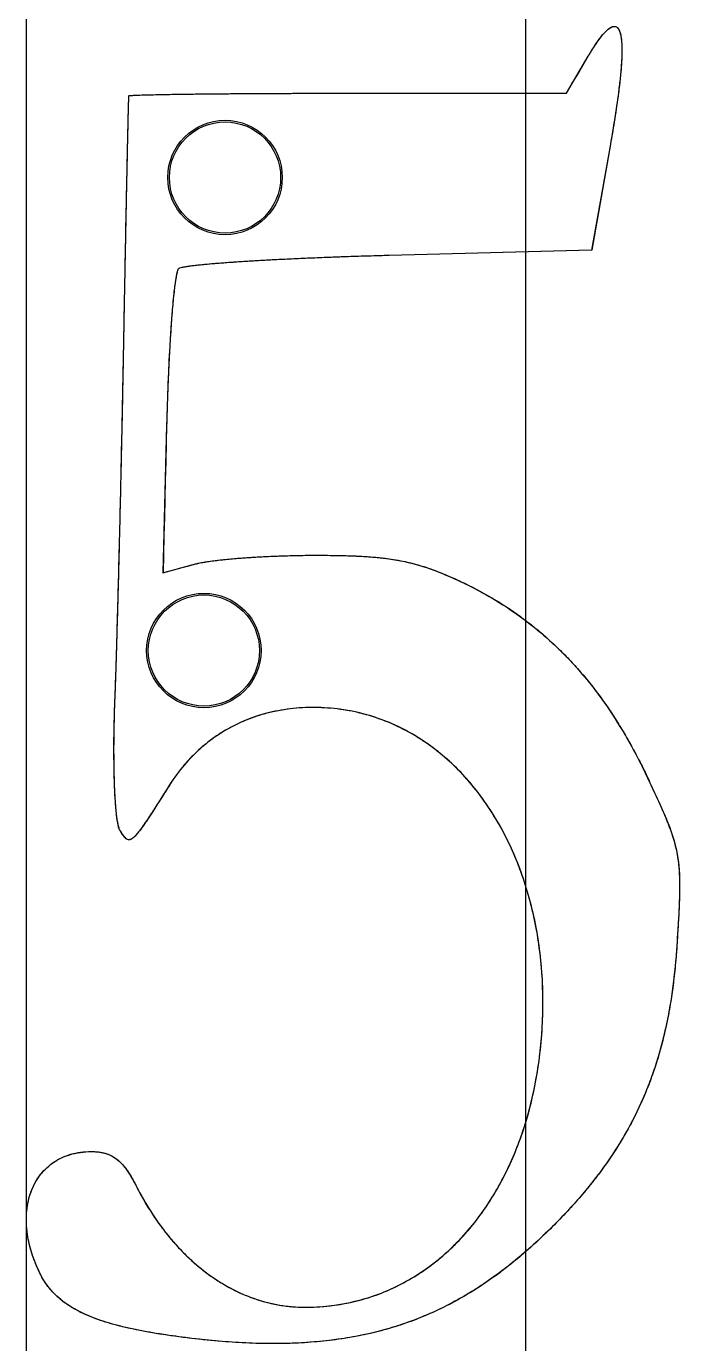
# Model space of a CAD drawing. Extents: x 0 to 218, y 0 to 90.
# Drawn here: x 0.1 to 3.06, y 0 to 5.99 of the extents above; entities outside this region: 2.
import ezdxf

# ---------------------------------------------------------------- set-up
doc = ezdxf.new("R2010")
doc.units = 0
for name, color, linetype, true_color in [('BIGGER_HOLES', 3, 'Continuous', 0x00ff00), ('HOLES', 1, 'Continuous', 0xff0000), ('MOREVERTS', 4, 'Continuous', 0x00ffff)]:
    doc.layers.add(name, color=color, linetype=linetype, true_color=true_color)
doc.layers.add('VECTOR_MIDDLE', color=7, linetype='Continuous')

msp = doc.modelspace()

# ---------------------------------------------------------------- linework, layer by layer
msp.add_xline((0.0976, 11.5947), (0, 1))
at = {"layer": 'BIGGER_HOLES'}
for centre in [(1, 5.3), (0.904, 3.15)]:
    msp.add_circle(centre, 0.26, dxfattribs=at)
at = {"layer": 'HOLES'}
for centre in [(1, 5.3), (0.904, 3.15)]:
    msp.add_circle(centre, 0.2525, dxfattribs=at)
at = {"layer": 'MOREVERTS', "flags": 128}
msp.add_lwpolyline([(0.7039, 0.0437, -0.00633), (0.6357, 0.0554, -0.007465), (0.5782, 0.067, -0.008845), (0.5201, 0.0806, -0.010393), (0.4712, 0.0941, -0.012207), (0.4226, 0.11, -0.014158), (0.3815, 0.1258, -0.016307), (0.3414, 0.1441, -0.018558), (0.3074, 0.1625, -0.020689), (0.2753, 0.1834, -0.022638), (0.2476, 0.205, -0.023867), (0.2225, 0.2287, -0.024711), (0.2005, 0.2539, -0.024263), (0.1815, 0.2805, -0.02351), (0.1646, 0.3097, -0.021861), (0.1395, 0.364, -0.023317), (0.1206, 0.4169, -0.024126), (0.1073, 0.4695, -0.025851), (0.0998, 0.5196, -0.027105), (0.0977, 0.569, -0.029136), (0.1009, 0.6148, -0.030942), (0.1095, 0.6594, -0.033153), (0.1227, 0.6996, -0.03526), (0.1413, 0.7376, -0.037035), (0.164, 0.7708, -0.038707), (0.1918, 0.8006, -0.039064), (0.2236, 0.8255, -0.039337), (0.2597, 0.8456, -0.037675), (0.3002, 0.8605, -0.036346), (0.3439, 0.8696, -0.033252), (0.3925, 0.8729, -0.014119), (0.4109, 0.8723, -0.017561), (0.4257, 0.871, -0.02015), (0.4409, 0.8686, -0.020703), (0.4554, 0.8651, -0.022539), (0.4693, 0.8604, -0.023416), (0.4823, 0.8546, -0.023462), (0.4948, 0.8476, -0.022786), (0.5069, 0.8393, -0.0215), (0.5182, 0.8299, -0.019467), (0.5299, 0.8185, -0.017241), (0.5405, 0.8065, -0.015114), (0.5518, 0.792, -0.012884), (0.562, 0.7771, -0.010948), (0.5731, 0.7591, -0.008977), (0.5833, 0.7412, -0.007573), (0.5946, 0.7196, 0.013108), (0.6291, 0.6554, 0.013628), (0.6656, 0.5956, 0.01405), (0.7049, 0.5385, 0.014633), (0.7457, 0.4858, 0.015142), (0.7893, 0.4361, 0.01577), (0.834, 0.391, 0.016362), (0.8813, 0.349, 0.017018), (0.9294, 0.3117, 0.017665), (0.98, 0.2779, 0.018293), (1.0311, 0.2488, 0.018934), (1.0844, 0.2236, 0.019452), (1.1379, 0.203, 0.019986), (1.1934, 0.1866, 0.020337), (1.2489, 0.175, 0.020755), (1.3058, 0.1679, 0.020762), (1.3631, 0.1655, 0.027182), (1.4709, 0.1714, 0.02791), (1.5747, 0.1886, 0.027773), (1.674, 0.2167, 0.027763), (1.7697, 0.2557, 0.027065), (1.8595, 0.3043, 0.026433), (1.9455, 0.3636, 0.025418), (2.0245, 0.4311, 0.024425), (2.0993, 0.5092, 0.023353), (2.1664, 0.5941, 0.022254), (2.2283, 0.6892, 0.021304), (2.2821, 0.7901, 0.020249), (2.3297, 0.9005, 0.019493), (2.3689, 1.0158, 0.018546), (2.4007, 1.1397, 0.017986), (2.4238, 1.268, 0.017154), (2.4386, 1.4038, 0.018036), (2.4441, 1.5489, 0.018597), (2.4391, 1.6897, 0.018793), (2.4239, 1.8265, 0.019491), (2.3993, 1.9569, 0.019961), (2.365, 2.0829, 0.02085), (2.3224, 2.2005, 0.02167), (2.2705, 2.313, 0.022771), (2.2117, 2.4154, 0.023968), (2.1437, 2.5117, 0.025226), (2.0705, 2.5964, 0.026714), (1.9882, 2.6737, 0.027914), (1.9018, 2.7386, 0.029399), (1.8072, 2.7941, 0.030122), (1.709, 2.8369, 0.031121), (1.6041, 2.868, 0.0309), (1.4953, 2.8861, 0.015337), (1.4363, 2.8904, 0.015912), (1.3794, 2.8909, 0.016382), (1.3231, 2.8878, 0.016723), (1.2683, 2.8812, 0.017039), (1.2145, 2.871, 0.017439), (1.1628, 2.8574, 0.017694), (1.1123, 2.8403, 0.017933), (1.0638, 2.8198, 0.018103), (1.0169, 2.796, 0.018182), (0.972, 2.7689, 0.018223), (0.9291, 2.7386, 0.018128), (0.8883, 2.705, 0.018034), (0.8499, 2.6684, 0.017761), (0.8135, 2.6285, 0.017549), (0.7799, 2.5857, 0.017126), (0.7485, 2.5397, -0.000304), (0.7055, 2.472, -0.000805), (0.6893, 2.4465, -0.002018), (0.6615, 2.4034, -0.00332), (0.6444, 2.3774, -0.005948), (0.6242, 2.348, -0.00949), (0.611, 2.33, -0.016141), (0.5962, 2.3119, -0.027183), (0.5865, 2.3019, -0.047182), (0.5756, 2.2936, -0.080136), (0.5682, 2.2904, -0.108962), (0.5608, 2.2902, -0.099457), (0.5533, 2.2932, -0.05707), (0.5476, 2.2979, -0.032425), (0.5393, 2.3078, -0.012085), (0.5348, 2.3141, -0.004445), (0.5233, 2.3317, -0.060188), (0.5198, 2.3389, -0.027518), (0.515, 2.3559, -0.015253), (0.5117, 2.3729, -0.009988), (0.508, 2.3991, -0.007014), (0.5053, 2.425, -0.005362), (0.5025, 2.4589, -0.004248), (0.5004, 2.4925, -0.003561), (0.4985, 2.5327, -0.003126), (0.4972, 2.5727, -0.002736), (0.4962, 2.6183, -0.002506), (0.4957, 2.6644, -0.002364), (0.4956, 2.7132, -0.002284), (0.496, 2.7638, -0.002262), (0.4969, 2.8149, -0.002241), (0.4982, 2.8678, -0.002223), (0.5001, 2.9211, 0.000925), (0.502, 2.9742, 0.000661), (0.5046, 3.0485, 0.000492), (0.5068, 3.1211, 0.000396), (0.5095, 3.2112, 0.000323), (0.512, 3.2993, 0.000277), (0.5148, 3.4022, 0.000246), (0.5175, 3.5037, 0.000224), (0.5203, 3.6151, 0.00021), (0.523, 3.7268, 0.000201), (0.5257, 3.8432, 0.000197), (0.5284, 3.9617, 0.000198), (0.5309, 4.0796, 0.000202), (0.5335, 4.2004, 0.000208), (0.5359, 4.3178, 0.000224), (0.5382, 4.4382, 0.000238), (0.5403, 4.5511, -0.000071), (0.5423, 4.6647, -0.000074), (0.5443, 4.7739, -0.00005), (0.5467, 4.8992, -0.000076), (0.5483, 4.9823, -0.000076), (0.5502, 5.0833, -0.000087), (0.552, 5.1716, -0.000099), (0.5538, 5.262, -0.00012), (0.5553, 5.3372, -0.000119), (0.5571, 5.4199, -0.000179), (0.5582, 5.4745, -0.000243), (0.5596, 5.5365, -0.000353), (0.5607, 5.579, -0.000563), (0.5618, 5.624, -0.001152), (0.5624, 5.6461, -0.00289), (0.5633, 5.6698, -0.054801), (0.5635, 5.6711, -0.304494), (0.5643, 5.6717, -0.014037), (0.5844, 5.6734, -0.005652), (0.6023, 5.6743, -0.002478), (0.6431, 5.6756, -0.001279), (0.6849, 5.6766, -0.001059), (0.7354, 5.6776, -0.001131), (0.7802, 5.6784, -0.000657), (0.8573, 5.6794, -0.000569), (0.8851, 5.6797, -0.000132), (1.0046, 5.6808, -0.000315), (1.1052, 5.6815, -0.000466), (1.1734, 5.6819, -0.000232), (1.2896, 5.6824, -0.000385), (1.3594, 5.6826, -0.000186), (1.4884, 5.6828, -0.000341), (1.5588, 5.6828), (2.5506, 5.6828), (2.563, 5.7039), (2.5754, 5.7249), (2.5878, 5.7459), (2.6002, 5.7669), (2.6126, 5.7879), (2.625, 5.8089), (2.6374, 5.8299), (2.6498, 5.8509, -0.011774), (2.681, 5.9011, -0.017389), (2.7041, 5.9338, -0.02784), (2.7298, 5.964, -0.050106), (2.7466, 5.9783, -0.100502), (2.7652, 5.9864, -0.171565), (2.7771, 5.9848, -0.142376), (2.7864, 5.9761, -0.072269), (2.7958, 5.9533, -0.037564), (2.8002, 5.9279, -0.022114), (2.8025, 5.8841, -0.014434), (2.8016, 5.8401, -0.010063), (2.7972, 5.7772, -0.00744), (2.7906, 5.7144, -0.005714), (2.7799, 5.6328, -0.004538), (2.7675, 5.5512, -0.003689), (2.7505, 5.4511), (2.7399, 5.391), (2.7186, 5.2707), (2.7079, 5.2106), (2.6973, 5.1504), (2.6866, 5.0903), (2.676, 5.0301), (2.6654, 4.97), (2.5504, 4.9669), (2.4355, 4.9639), (2.3205, 4.9608), (2.2056, 4.9577), (1.9757, 4.9516), (1.8607, 4.9485), (1.7458, 4.9454, 0.000973), (1.6521, 4.9428, 0.000992), (1.5603, 4.9398, 0.000983), (1.4716, 4.9366, 0.001015), (1.3858, 4.9331, 0.001071), (1.3016, 4.9293, 0.001197), (1.2262, 4.9256, 0.001332), (1.1513, 4.9215, 0.001511), (1.0854, 4.9175, 0.00186), (1.0212, 4.9132, 0.002211), (0.9673, 4.9092, 0.002964), (0.9139, 4.9046, 0.004165), (0.8759, 4.9008, 0.006423), (0.8369, 4.896, 0.011378), (0.8151, 4.8926, 0.026796), (0.7932, 4.8874, 0.120767), (0.7888, 4.8848, 0.111666), (0.786, 4.8806, 0.032172), (0.7809, 4.8638, 0.014614), (0.7775, 4.8469, 0.008547), (0.7729, 4.8177, 0.005591), (0.7693, 4.789, 0.004078), (0.765, 4.7494, 0.003118), (0.7614, 4.7101, 0.002538), (0.7575, 4.6618, 0.002137), (0.754, 4.6134, 0.00186), (0.7504, 4.5577, 0.001679), (0.7472, 4.5014, 0.001546), (0.7442, 4.4402, 0.001473), (0.7414, 4.3777, 0.001404), (0.7389, 4.3121, 0.001394), (0.7367, 4.2446, 0.001376), (0.7348, 4.1763), (0.7327, 4.0922), (0.7307, 4.0082), (0.7286, 3.9241), (0.7265, 3.84), (0.7244, 3.756), (0.7224, 3.6719), (0.7203, 3.5879), (0.7182, 3.5038), (0.7368, 3.5088), (0.7553, 3.5138), (0.7739, 3.5187), (0.7924, 3.5237), (0.8109, 3.5287), (0.8295, 3.5336), (0.8666, 3.5436, -0.013657), (0.8817, 3.5472, -0.009125), (0.9045, 3.5515, -0.00661), (0.9269, 3.5551, -0.005124), (0.9558, 3.559, -0.003975), (0.9844, 3.5623, -0.0034), (1.018, 3.5657, -0.00293), (1.0512, 3.5686, -0.002578), (1.089, 3.5715, -0.002453), (1.1266, 3.5741, -0.002302), (1.1666, 3.5764, -0.002146), (1.2074, 3.5783, -0.002139), (1.2484, 3.58, -0.001764), (1.2949, 3.5814, -0.0022), (1.3321, 3.5823, -0.002408), (1.3742, 3.5829, -0.002437), (1.4157, 3.5831, -0.002454), (1.4799, 3.5827, -0.00311), (1.5306, 3.5819, -0.00391), (1.5855, 3.5802, -0.004961), (1.6287, 3.5781, -0.006242), (1.6743, 3.5748, -0.007169), (1.7139, 3.5709, -0.008409), (1.7536, 3.5658, -0.009223), (1.7897, 3.5598, -0.00971), (1.8257, 3.5524, -0.010021), (1.8601, 3.5439, -0.009674), (1.8938, 3.5342, -0.009207), (1.9288, 3.5227, -0.008094), (1.962, 3.5104, -0.007102), (1.9995, 3.4953, -0.005553), (2.0341, 3.4803, -0.004571), (2.0759, 3.4611, -0.011239), (2.1434, 3.4276, -0.011437), (2.2083, 3.3916, -0.011593), (2.2715, 3.3527, -0.011673), (2.3323, 3.3111, -0.011703), (2.3913, 3.2667, -0.011658), (2.4483, 3.2194, -0.011556), (2.5031, 3.1694, -0.01139), (2.5563, 3.1163, -0.011171), (2.6071, 3.0608, -0.010899), (2.6566, 3.0016, -0.010585), (2.7034, 2.9405, -0.01024), (2.7492, 2.8753, -0.009862), (2.7922, 2.8084, -0.009476), (2.8343, 2.7371, -0.009061), (2.8737, 2.6644, -0.008655), (2.9122, 2.5868, -0.001183), (2.9481, 2.5106, -0.00231), (2.9663, 2.4715, -0.004655), (2.9906, 2.4169, -0.006643), (3.0069, 2.3783, -0.009694), (3.0236, 2.3345, -0.012039), (3.0355, 2.2988, -0.014426), (3.0459, 2.2607, -0.015314), (3.0536, 2.2244, -0.014983), (3.0591, 2.1877, -0.013487), (3.0629, 2.1468, -0.010887), (3.0645, 2.1073, -0.008615), (3.0647, 2.0574, -0.006139), (3.0636, 2.0139, -0.004027), (3.0606, 1.9477, -0.001973), (3.058, 1.9018, -0.000982), (3.0522, 1.8094, -0.008393), (3.0439, 1.7071, -0.009136), (3.0329, 1.6134, -0.010095), (3.0182, 1.5192, -0.010833), (3.0008, 1.4321, -0.011611), (2.9793, 1.345, -0.012199), (2.955, 1.2632, -0.012694), (2.9264, 1.1823, -0.012973), (2.8945, 1.1046, -0.013067), (2.8585, 1.0287, -0.012973), (2.8184, 0.9543, -0.012635), (2.7747, 0.8824, -0.012191), (2.7257, 0.8101, -0.0115), (2.6739, 0.7409, -0.01082), (2.6156, 0.6699, -0.009922), (2.5553, 0.6024, -0.009138), (2.4871, 0.5316, -0.011818), (2.4001, 0.4487, -0.012957), (2.3172, 0.3771, -0.014254), (2.2291, 0.3091, -0.015228), (2.1431, 0.2503, -0.016169), (2.0526, 0.1966, -0.016715), (1.9619, 0.1505, -0.017043), (1.8678, 0.1104, -0.016967), (1.7707, 0.0766, -0.01658), (1.6716, 0.0495, -0.015919), (1.5668, 0.0279, -0.01497), (1.4614, 0.013, -0.013919), (1.3473, 0.0035, -0.01267), (1.2338, 0.0001, -0.011553), (1.1092, 0.0024, -0.010211), (0.9866, 0.0099, -0.009129), (0.8498, 0.0237), (0.8498, 0.0237), (0.8498, 0.0236, -0.00451), (0.7708, 0.0338, -0.005311)], format="xyb", close=True, dxfattribs=at)
at = {"layer": 'VECTOR_MIDDLE'}
msp.add_xline((2.3659, -6.558), (0, 1), dxfattribs=at)
at = {"layer": 'VECTOR_MIDDLE', "color": 7}
for points in [[(217.8065, 89.7373), (217.8065, 89.7373)], [(160.7266, 38.6421), (160.7266, 38.6421)]]:
    msp.add_lwpolyline(points, close=True, dxfattribs=at)
at = {"layer": 'VECTOR_MIDDLE', "color": 7, "flags": 128}
msp.add_lwpolyline([(0.1644, 0.3098, -0.036705), (0.1258, 0.4002, -0.040969), (0.1041, 0.4856, -0.052804), (0.098, 0.585, -0.060932), (0.1123, 0.6703, -0.079645), (0.1541, 0.7575, -0.086881), (0.2165, 0.8207, -0.082772), (0.2943, 0.8586, -0.072166), (0.3924, 0.8729, -0.033538), (0.4303, 0.8703, -0.042811), (0.4593, 0.8638, -0.054164), (0.4896, 0.8506, -0.051861), (0.5176, 0.8303, -0.058836), (0.551, 0.7926, -0.034885), (0.5945, 0.7196, 0.051046), (0.7388, 0.494, 0.059382), (0.9025, 0.3318, 0.037146), (1.0097, 0.2604, 0.03979), (1.1189, 0.2098, 0.043879), (1.2403, 0.1765, 0.044843), (1.363, 0.1655, 0.059066), (1.59, 0.1924, 0.060485), (1.7992, 0.2704, 0.056659), (1.9798, 0.3915, 0.052485), (2.1417, 0.5613, 0.043507), (2.2578, 0.7424, 0.039426), (2.3511, 0.9605, 0.032786), (2.4069, 1.1701, 0.030143), (2.4384, 1.4039, 0.031347), (2.4412, 1.6535, 0.033174), (2.4135, 1.8878, 0.038164), (2.3483, 2.1323, 0.041599), (2.2537, 2.3443, 0.050796), (2.1088, 2.554, 0.05647), (1.9412, 2.7108, 0.066232), (1.727, 2.8297, 0.068036), (1.4951, 2.8861, 0.062761), (1.2677, 2.881, 0.069312), (1.07, 2.8228, 0.074371), (0.8918, 2.7078, 0.071376), (0.7483, 2.5397, -0.001378), (0.6716, 2.4192, -0.004419), (0.6472, 2.3819, -0.013063), (0.609, 2.3276, -0.03184), (0.5914, 2.3068, -0.032994), (0.5806, 2.297, -0.055271), (0.5732, 2.2924, -0.139245), (0.5619, 2.2904, -0.138621), (0.5513, 2.2946, -0.067229), (0.5439, 2.302, -0.019311), (0.5232, 2.3317, -0.088932), (0.5168, 2.347, -0.025519), (0.5073, 2.4034, -0.007694), (0.5042, 2.4348, -0.005718), (0.5011, 2.4771, -0.006548), (0.498, 2.5419, -0.005106), (0.4959, 2.6251, -0.007014), (0.4958, 2.766, -0.006371), (0.4999, 2.9212, 0.001897), (0.5048, 3.06, 0.000984), (0.5126, 3.3276, 0.000488), (0.5175, 3.5139, 0.000412), (0.523, 3.7346, 0.000347), (0.5276, 3.9368, 0.00034), (0.5321, 4.1428, 0.000366), (0.5364, 4.3563, 0.000401), (0.5401, 4.5511, -0.000192), (0.5456, 4.8513, -0.000222), (0.5506, 5.1118, -0.00017), (0.5538, 5.27, -0.000221), (0.5563, 5.3916, -0.001031), (0.5627, 5.6666, -0.062968), (0.5634, 5.6711, -0.322696), (0.5653, 5.6727, -0.006042), (0.6873, 5.6767, -0.001145), (0.7398, 5.6777, -0.000837), (0.8116, 5.6788, -0.000931), (0.9196, 5.6801, -0.000714), (1.0603, 5.6813, -0.000929), (1.2914, 5.6824, -0.000803), (1.5586, 5.6829), (2.5505, 5.6829), (2.6496, 5.8509, -0.010607), (2.6781, 5.8969, -0.015063), (2.6998, 5.9283, -0.01505), (2.7164, 5.9494, -0.021092), (2.7293, 5.9636, -0.062044), (2.7538, 5.9829, -0.13348), (2.7679, 5.9869, -0.140115), (2.7777, 5.9842, -0.111641), (2.7868, 5.9755, -0.048649), (2.7911, 5.9672, -0.033194), (2.7954, 5.9543, -0.029756), (2.799, 5.9362, -0.019823), (2.8016, 5.9087, -0.017927), (2.8023, 5.8714, -0.012167), (2.8001, 5.8165, -0.01769), (2.7869, 5.6845, -0.009937), (2.7503, 5.4511), (2.6652, 4.97), (1.7456, 4.9455, 0.002641), (1.4897, 4.9373, 0.00301), (1.2653, 4.9276, 0.00228), (1.1299, 4.9203, 0.002963), (1.0257, 4.9136, 0.002653), (0.9567, 4.9084, 0.003624), (0.9062, 4.9039, 0.003458), (0.8715, 4.9003, 0.004814), (0.8467, 4.8974, 0.004696), (0.8294, 4.895, 0.006571), (0.8171, 4.893, 0.026261), (0.7932, 4.8875, 0.122747), (0.7886, 4.8848, 0.132214), (0.7847, 4.8783, 0.027204), (0.7765, 4.8426, 0.006793), (0.7737, 4.8242, 0.004889), (0.7703, 4.7986, 0.005136), (0.7661, 4.7612, 0.003762), (0.7612, 4.7101, 0.004208), (0.7552, 4.6329, 0.003243), (0.7488, 4.5325, 0.004302), (0.7407, 4.3657, 0.003792), (0.7346, 4.1763), (0.7181, 3.5038), (0.8664, 3.5435, -0.0278), (0.9084, 3.5523, -0.012604), (1.0024, 3.5642, -0.005605), (1.0645, 3.5697, -0.004624), (1.1399, 3.5748, -0.007378), (1.2792, 3.581, -0.007549), (1.4155, 3.583, -0.00402), (1.5156, 3.5821, -0.005776), (1.5852, 3.5801, -0.011438), (1.6824, 3.574, -0.015395), (1.7543, 3.5656, -0.02223), (1.8384, 3.5493, -0.022743), (1.9189, 3.526, -0.016272), (1.985, 3.5011, -0.011576), (2.0757, 3.4611, -0.047812), (2.3415, 3.3039, -0.047937), (2.5719, 3.0996, -0.04099), (2.7495, 2.8743, -0.035586), (2.912, 2.5868, -0.003151), (2.9717, 2.4589, -0.007348), (2.9962, 2.4035, -0.025276), (3.0367, 2.293, -0.035709), (3.0556, 2.2117, -0.029794), (3.0632, 2.1348, -0.018542), (3.0633, 2.0108, -0.005021), (3.0605, 1.9493, -0.002206), (3.0521, 1.8093, -0.016451), (3.0332, 1.6173, -0.019192), (3.0054, 1.4541, -0.024441), (2.9583, 1.2743, -0.026415), (2.8981, 1.1131, -0.027364), (2.8196, 0.9568, -0.026156), (2.7204, 0.8029, -0.021507), (2.6173, 0.6721, -0.018682), (2.4869, 0.5316, -0.025087), (2.3082, 0.37, -0.0294), (2.1417, 0.2495, -0.035833), (1.9431, 0.1421, -0.036696), (1.7361, 0.0663, -0.032658), (1.5321, 0.0224, -0.028725), (1.2957, 0.0012, -0.020611), (1.0933, 0.003, -0.017064), (0.8496, 0.0237), (0.8496, 0.0237, -0.016387), (0.614, 0.0596, -0.026529), (0.4709, 0.0942, -0.029393), (0.3668, 0.1321, -0.039758), (0.2944, 0.1705, -0.063436), (0.2177, 0.2342, -0.068456)], format="xyb", close=True, dxfattribs=at)

doc.saveas('drawing.dxf')
